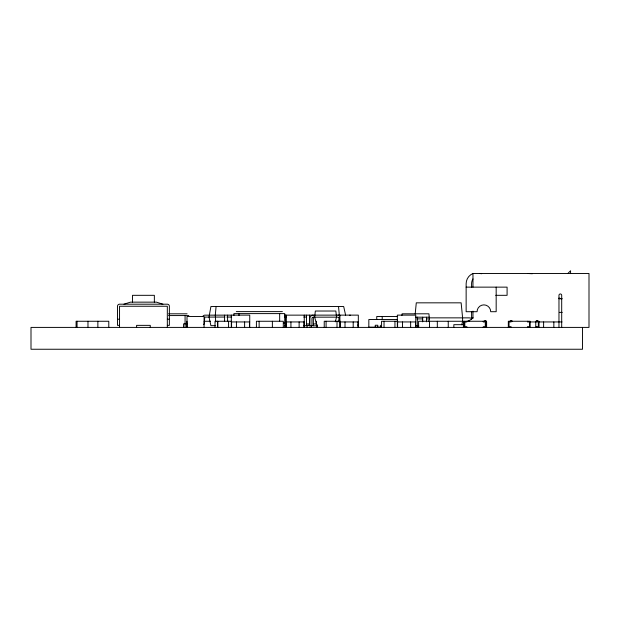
<?xml version="1.0" encoding="UTF-8"?>
<svg xmlns="http://www.w3.org/2000/svg" width="620" height="620" viewBox="0 0 620 620"><rect width="100%" height="100%" fill="white"/><g stroke="black" fill="none" stroke-linecap="round" stroke-linejoin="round"><path stroke-width="0.93" d="M358.073 325.833L358.236 323.935M216.085 306.536L215.287 315.146L215.729 321.834M338.877 321.834L339.318 317.053M415.191 314.092L416.284 302.831L461.14 302.831L462.605 317.851L462.605 321.261L461.768 324.772M401.892 315.51L402.117 313.805L428.916 313.805L429.373 318.905L428.66 321.594M335.281 321.819L336.521 317.169L335.862 311.023L315.332 311.023L314.673 317.169L317.409 327.406M567.843 273.482L570.571 270.754L570.571 273.622M123.977 304.195L130.464 302.149L156.403 302.149L162.889 304.195M313.247 315.123L312.868 315.146A3.418 3.418 0 0 0 309.923 318.083L309.884 325.105L307.163 325.361L307.163 327.406M496.171 287.137L496.171 311.705L490.707 311.705A6.828 6.828 0 0 0 483.887 304.877A6.828 6.828 0 0 0 477.059 311.705L466.139 311.705L466.139 283.72A11.09 11.09 0 0 1 472.967 273.482L589 273.482L589 327.406L31 327.406L31 349.246L582.513 349.246L582.513 327.406M466.139 287.137L507.09 287.137L507.09 295.322L495.713 295.322M558.922 298.739L562.247 298.739M236.29 311.612L282.371 311.612M559.38 312.387L562.247 312.387M168.57 313.813L187.085 313.813M284.518 315.146L358.321 315.123L358.321 327.406M168.57 315.565L188.837 315.565M397.629 316.487L376.751 316.487L376.751 319.215M224.905 317.053L204.786 317.099L204.228 323.508A2.178 2.178 0 0 1 203.654 324.671M226.827 317.053L231.632 317.053M284.518 317.053L286.44 317.053M303.746 317.053L306.629 317.053M415.416 317.192L429.373 317.208M429.8 317.851L469.022 317.866A9.982 9.982 0 0 1 472.339 318.634M416.95 318.905L422.685 318.905M426.506 318.905L429.373 318.905M117.498 319.215L119.544 319.215M167.323 319.215L169.369 319.215M397.412 319.525L368.838 319.525L368.83 327.406M204.096 321.261L210.467 321.261M231.245 321.261L215.024 321.261L215.024 327.406M340.45 321.261L324.229 321.261L324.229 327.406M397.792 321.261L381.563 321.261L381.563 327.406M538.114 321.261L536.292 321.261L536.292 321.943L538.338 321.943L538.338 326.724L536.292 326.724L536.292 327.406M231.306 321.943L249.736 321.943M285.82 321.943L304.25 321.943M339.892 321.943L358.321 321.943M397.335 321.943L415.764 321.943M463.404 327.406L463.404 321.943L466.86 321.943L466.86 321.261M529.961 321.943L535.757 321.943A1.364 1.364 0 0 1 537.121 320.579A1.364 1.364 0 0 1 538.493 321.943L562.053 321.943M283.433 323.005L284.743 323.005M186.961 323.849L183.567 323.849L183.567 327.438M306.536 323.935L309.543 323.935M313.363 323.935L316.371 323.935M463.194 324.678L453.848 324.678L453.848 327.406M119.544 325.361L117.498 325.361L117.498 306.249A2.046 2.046 0 0 1 119.544 304.195L167.323 304.195A2.046 2.046 0 0 1 169.369 306.249L169.369 325.361L167.323 325.361M215.225 325.663L210.916 325.663L209.01 317.053L210.916 306.536L343.689 306.536L345.603 315.146M284.534 325.663L286.463 325.663M303.815 325.663L306.706 325.663M308.636 325.663L313.457 325.663M415.416 325.686L417.33 325.686M416.95 326.066L418.864 326.066M368.838 327.197L381.222 327.197M527.566 273.482L532.347 273.738M349.657 315.146L349.936 315.162A2.449 2.449 0 0 1 350.54 315.317M337.947 315.123L338.326 315.146A3.418 3.418 0 0 1 339.962 315.82M479.787 273.482L481.647 273.73M338.528 306.536L339.318 315.146M561.697 327.406L561.697 295.322A1.364 1.364 0 0 0 560.333 293.958A1.364 1.364 0 0 0 558.969 295.322L558.969 327.406M553.846 321.943L553.846 327.406M543.608 321.943L543.608 327.406M539.02 321.261L539.02 327.406M538.493 321.943L538.493 327.406M535.757 321.943L535.757 327.406M530.178 327.406L530.178 321.261L508.33 321.261L508.33 327.406M527.45 321.261L527.45 321.943L529.495 321.943L529.495 326.724L527.45 326.724L527.45 327.406M511.066 321.261L511.066 321.943L509.02 321.943L509.02 326.724L511.066 326.724L511.066 327.406M486.615 327.406L486.615 321.943A1.364 1.364 0 0 0 483.933 321.594M485.971 327.406L485.971 321.261L418.578 321.261L418.578 327.406M483.243 321.261L483.243 321.943L485.289 321.943L485.289 326.724L483.243 326.724L483.243 327.406M472.967 273.482L472.967 287.137M472.967 311.147L472.967 318.409M471.595 287.137L471.595 283.72A9.044 9.044 0 0 1 472.967 278.946M471.595 311.868L471.595 319.184M466.86 327.406L466.86 326.724L464.814 326.724L464.814 321.943M464.132 321.261L464.132 327.406M448.245 321.261L448.245 327.406M437.317 321.261L437.317 327.406M429.497 321.261L429.497 327.406M426.506 317.208L426.506 321.834M422.685 317.208L422.685 321.834M417.43 325.709L417.43 327.406M417.33 317.192L417.33 327.391M415.764 327.406L415.764 315.123L397.335 315.123L397.335 327.406M415.493 321.943L415.493 327.406M410.642 321.943L410.642 327.406M402.457 321.943L402.457 327.406M397.606 321.943L397.606 327.406M394.948 321.261L394.948 327.406M384.028 321.261L384.028 327.406M382.207 316.487L382.207 319.354M380.37 325.252L380.37 327.406M377.812 327.406L377.812 325.252L375.247 325.252L375.247 327.406M358.042 321.943L358.042 327.406M353.199 321.943L353.199 327.406M345.007 321.943L345.007 327.406M340.163 321.943L340.163 327.406M339.892 315.123L339.892 327.406M339.249 321.315L339.249 318.533A1.364 1.364 0 0 0 337.885 317.169L313.309 317.169A1.364 1.364 0 0 0 311.945 318.533L311.945 325.019A2.387 2.387 0 0 1 309.558 327.406M337.009 321.261L337.009 327.406M326.089 321.261L326.089 327.406M317.122 324.772L317.122 327.406M316.371 321.261L316.371 325.833L313.363 325.833L313.363 317.122M309.543 315.146L309.543 325.833M306.536 315.146L306.536 325.833M304.25 315.123L304.25 327.406M303.971 321.943L303.971 327.406M299.127 321.943L299.127 327.406M290.935 321.943L290.935 327.406M286.091 321.943L286.091 327.406M286.045 315.146L286.045 325.833M285.82 315.123L285.82 327.406M284.743 327.453L284.743 313.604L233.918 313.604L233.918 315.479M283.294 327.406L283.294 321.261L256.401 321.261L256.401 327.406M279.667 313.604L279.667 321.121M272.374 321.261L272.374 327.406M259.129 321.261L259.129 327.406M249.736 327.406L249.736 315.123L204.67 315.162A2.449 2.449 0 0 0 202.748 316.595M249.465 321.943L249.465 327.406M244.613 321.943L244.613 327.406M239.002 313.604L239.002 315.479M236.429 321.943L236.429 327.406M231.578 321.943L231.578 327.406M231.306 315.123L231.306 327.406M228.578 321.261L228.578 327.406M227.587 315.146L227.587 321.385M224.579 315.146L224.579 321.385M217.752 321.261L217.752 327.406M217.659 321.261L217.659 327.406M204.073 327.406L204.073 316.487L187.008 316.487L187.008 327.406L186.922 321.261M185.078 315.565L185.078 327.438M167.323 327.406L167.323 306.249L119.544 306.249L119.544 327.406M154.357 302.149L154.357 295.322L132.51 295.322L132.51 302.149M150.257 327.406L150.257 325.361L136.609 325.361L136.609 327.406M108.787 327.406L108.787 321.261L76.09 321.261L76.09 327.406M97.867 321.261L97.867 327.406M87.978 321.261L87.978 327.406M77.058 321.261L77.058 327.406M558.976 298.057A55.459 55.459 0 0 1 561.712 298.902M472.967 317.657A12.795 12.795 0 0 1 466.961 321.439M464.303 321.912A12.795 12.795 0 0 1 463.404 321.943M509.865 321.594A1.364 1.364 0 0 1 512.507 321.594M468.449 321.261A6.564 6.564 0 0 1 469.2 321.307"/></g></svg>
